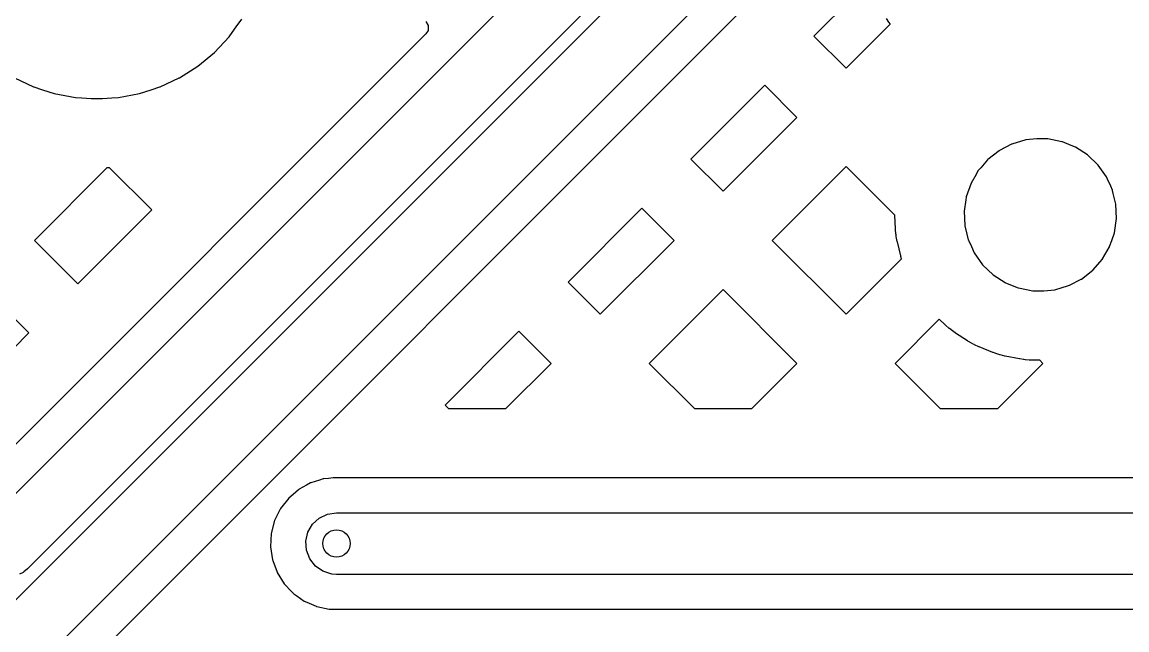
# Model space of a CAD drawing. Extents: x 124.3 to 210.2, y -114.7 to -26.3.
# Drawn here: x 158.41 to 174.54, y -88.76 to -79.89 of the extents above; entities that cross this region are included whole.
import ezdxf

# ---------------------------------------------------------------- set-up
doc = ezdxf.new("R2010")
doc.units = 0
doc.layers.add('BLACK', color=7, linetype='CONTINUOUS')

msp = doc.modelspace()

# ---------------------------------------------------------------- linework, layer by layer
at = {"layer": 'BLACK', "linetype": 'CONTINUOUS'}
for p, q in [((157.984, -87.1), (188.442, -56.6418)), ((188.946, -57.41), (158.488, -87.8682)), ((158.239, -88.4), (169.982, -76.6568)), ((170.487, -77.425), (158.744, -89.1682)), ((159.152, -89.4795), (170.661, -77.9704)), ((170.765, -79.3001), (169.974, -80.091)), ((161.537, -79.9541), (161.617, -79.8435)), ((164.304, -79.8763), (164.34, -79.9374)), ((171.07, -79.8875), (171.034, -79.8339)), ((161.441, -80.0865), (161.537, -79.9541)), ((164.337, -80.0084), (164.307, -80.0576)), ((164.34, -79.9374), (164.337, -80.0084)), ((170.443, -80.5597), (171.089, -79.9135)), ((171.073, -79.8919), (171.07, -79.8875)), ((171.086, -79.9091), (171.073, -79.8919)), ((171.089, -79.9134), (171.086, -79.9091)), ((171.089, -79.9135), (171.089, -79.9134)), ((164.307, -80.0576), (157.81, -86.5546)), ((161.216, -80.3278), (161.432, -80.0982)), ((161.432, -80.0982), (161.441, -80.0865)), ((169.974, -80.091), (170.443, -80.5597)), ((160.974, -80.5285), (161.216, -80.3278)), ((160.708, -80.6972), (160.974, -80.5285)), ((158.296, -80.6989), (158.573, -80.8296)), ((158.573, -80.8296), (158.573, -80.8296)), ((158.573, -80.8296), (158.577, -80.8313)), ((158.577, -80.8313), (158.581, -80.8325)), ((158.581, -80.8325), (158.581, -80.8325)), ((158.581, -80.8325), (158.706, -80.8731)), ((160.294, -80.8731), (160.419, -80.8325)), ((160.419, -80.8325), (160.423, -80.8313)), ((160.419, -80.8325), (160.419, -80.8325)), ((160.423, -80.8313), (160.427, -80.8296)), ((160.427, -80.8296), (160.704, -80.6989)), ((160.427, -80.8296), (160.427, -80.8296)), ((160.704, -80.6989), (160.708, -80.6972)), ((160.704, -80.6989), (160.704, -80.6989)), ((169.257, -80.808), (168.178, -81.887)), ((169.726, -81.2767), (169.257, -80.808)), ((158.706, -80.8731), (158.876, -80.9286)), ((158.876, -80.9286), (159.186, -80.9876)), ((159.186, -80.9876), (159.279, -80.9935)), ((159.279, -80.9935), (159.419, -81.0023)), ((159.419, -81.0023), (159.419, -81.0023)), ((159.419, -81.0023), (159.421, -81.0024)), ((159.421, -81.0024), (159.579, -81.0024)), ((159.579, -81.0024), (159.581, -81.0023)), ((159.581, -81.0023), (159.721, -80.9935)), ((159.581, -81.0023), (159.581, -81.0023)), ((159.721, -80.9935), (159.814, -80.9876)), ((159.814, -80.9876), (160.124, -80.9286)), ((160.124, -80.9286), (160.294, -80.8731)), ((168.647, -82.3557), (169.726, -81.2767)), ((173.069, -81.6065), (172.866, -81.6661)), ((173.227, -81.5915), (173.069, -81.6065)), ((173.383, -81.5915), (173.227, -81.5915)), ((173.389, -81.5918), (173.383, -81.5915)), ((173.596, -81.6323), (173.389, -81.5918)), ((173.602, -81.6346), (173.596, -81.6323)), ((173.732, -81.6872), (173.602, -81.6346)), ((173.602, -81.6346), (173.602, -81.6346)), ((172.678, -81.7629), (172.512, -81.8936)), ((172.684, -81.7602), (172.678, -81.7629)), ((172.861, -81.6688), (172.684, -81.7602)), ((172.684, -81.7602), (172.684, -81.7602)), ((172.866, -81.6661), (172.861, -81.6688)), ((172.861, -81.6688), (172.861, -81.6688)), ((173.792, -81.7114), (173.732, -81.6872)), ((173.97, -81.8261), (173.792, -81.7114)), ((168.178, -81.887), (168.647, -82.3557)), ((172.508, -81.8981), (172.41, -82.0117)), ((172.512, -81.8936), (172.508, -81.8981)), ((172.508, -81.8981), (172.508, -81.8981)), ((174.123, -81.9724), (173.97, -81.8261)), ((174.245, -82.1449), (174.123, -81.9724)), ((159.646, -82.0142), (158.588, -83.0727)), ((159.685, -82.0117), (159.646, -82.0142)), ((160.302, -82.6288), (159.685, -82.0117)), ((170.443, -81.9937), (169.364, -83.0727)), ((171.156, -82.7063), (170.443, -81.9937)), ((172.341, -82.1093), (172.268, -82.2365)), ((172.37, -82.0586), (172.341, -82.1093)), ((172.373, -82.0534), (172.37, -82.0585)), ((172.37, -82.0585), (172.37, -82.0586)), ((172.41, -82.0117), (172.373, -82.0534)), ((172.268, -82.2365), (172.198, -82.4363)), ((174.261, -82.1789), (174.245, -82.1449)), ((174.308, -82.2817), (174.261, -82.1789)), ((174.333, -82.3375), (174.308, -82.2817)), ((172.197, -82.4422), (172.191, -82.4823)), ((172.198, -82.4363), (172.197, -82.4422)), ((172.197, -82.4422), (172.197, -82.4422)), ((174.334, -82.3433), (174.333, -82.3375)), ((174.345, -82.3885), (174.334, -82.3433)), ((174.334, -82.3433), (174.334, -82.3433)), ((174.382, -82.5431), (174.345, -82.3885)), ((167.461, -82.604), (166.382, -83.6831)), ((167.93, -83.0727), (167.461, -82.604)), ((172.191, -82.4823), (172.168, -82.6456)), ((174.392, -82.7544), (174.382, -82.5431)), ((159.223, -83.7078), (160.302, -82.6288)), ((171.165, -82.9038), (171.156, -82.7063)), ((172.168, -82.6456), (172.178, -82.8569)), ((174.362, -82.9637), (174.392, -82.7544)), ((171.165, -82.9098), (171.165, -82.9038)), ((171.172, -82.9819), (171.165, -82.9098)), ((172.178, -82.8569), (172.179, -82.8627)), ((172.179, -82.8627), (172.179, -82.8627)), ((172.179, -82.8627), (172.208, -82.9819)), ((158.588, -83.0727), (159.223, -83.7078)), ((166.851, -84.1518), (167.93, -83.0727)), ((169.364, -83.0727), (170.443, -84.1518)), ((171.173, -82.9878), (171.172, -82.9819)), ((171.176, -83.0115), (171.173, -82.9878)), ((171.177, -83.0174), (171.176, -83.0115)), ((171.191, -83.0886), (171.177, -83.0174)), ((171.192, -83.0945), (171.191, -83.0886)), ((171.241, -83.3001), (171.192, -83.0945)), ((172.208, -82.9819), (172.227, -83.0625)), ((172.227, -83.0625), (172.23, -83.068)), ((172.23, -83.068), (172.23, -83.068)), ((172.23, -83.068), (172.273, -83.1635)), ((174.292, -83.1635), (174.324, -83.0727)), ((174.324, -83.0727), (174.362, -82.9637)), ((172.273, -83.1635), (172.315, -83.2551)), ((172.315, -83.2551), (172.437, -83.4276)), ((174.19, -83.3414), (174.289, -83.1687)), ((174.289, -83.1687), (174.292, -83.1635)), ((170.443, -84.1518), (171.253, -83.3414)), ((171.243, -83.3059), (171.241, -83.3001)), ((171.253, -83.3414), (171.243, -83.3059)), ((172.437, -83.4276), (172.59, -83.5739)), ((174.052, -83.5019), (174.183, -83.3512)), ((174.183, -83.3512), (174.187, -83.3466)), ((174.187, -83.3466), (174.19, -83.3415)), ((174.19, -83.3415), (174.19, -83.3414)), ((172.59, -83.5739), (172.768, -83.6886)), ((173.882, -83.6371), (174.048, -83.5064)), ((174.048, -83.5064), (174.052, -83.5019)), ((174.052, -83.5019), (174.052, -83.5019)), ((166.382, -83.6831), (166.851, -84.1518)), ((172.768, -83.6886), (172.773, -83.6909)), ((172.773, -83.6909), (172.958, -83.7654)), ((173.491, -83.7935), (173.694, -83.7339)), ((173.694, -83.7339), (173.708, -83.7263)), ((173.708, -83.7263), (173.876, -83.6398)), ((173.876, -83.6398), (173.882, -83.6371)), ((173.876, -83.6398), (173.876, -83.6398)), ((158.506, -84.4248), (157.871, -83.7897)), ((168.647, -83.7897), (167.568, -84.8688)), ((169.726, -84.8688), (168.647, -83.7897)), ((172.958, -83.7654), (172.958, -83.7654)), ((172.958, -83.7654), (172.964, -83.7677)), ((172.964, -83.7677), (173.171, -83.8082)), ((173.171, -83.8082), (173.177, -83.8085)), ((173.177, -83.8085), (173.333, -83.8085)), ((173.333, -83.8085), (173.491, -83.7935)), ((171.804, -84.225), (171.16, -84.8688)), ((171.889, -84.3064), (171.804, -84.225)), ((171.893, -84.3104), (171.889, -84.3064)), ((171.948, -84.358), (171.893, -84.3104)), ((171.952, -84.3618), (171.948, -84.358)), ((171.971, -84.3766), (171.952, -84.3618)), ((171.976, -84.3802), (171.971, -84.3766)), ((172.035, -84.4224), (171.976, -84.3802)), ((157.427, -85.5039), (158.506, -84.4248)), ((165.665, -84.4001), (164.586, -85.4791)), ((166.134, -84.8688), (165.665, -84.4001)), ((172.04, -84.4257), (172.035, -84.4224)), ((172.218, -84.5405), (172.04, -84.4257)), ((172.223, -84.5436), (172.218, -84.5405)), ((172.285, -84.58), (172.223, -84.5436)), ((172.291, -84.5829), (172.285, -84.58)), ((172.312, -84.5939), (172.291, -84.5829)), ((172.317, -84.5965), (172.312, -84.5939)), ((172.383, -84.6267), (172.317, -84.5965)), ((172.389, -84.6291), (172.383, -84.6267)), ((172.585, -84.7082), (172.389, -84.6291)), ((172.59, -84.7103), (172.585, -84.7082)), ((172.659, -84.7341), (172.59, -84.7103)), ((165.475, -85.5275), (166.134, -84.8688)), ((167.568, -84.8688), (168.227, -85.5275)), ((169.067, -85.5275), (169.726, -84.8688)), ((171.16, -84.8688), (171.819, -85.5275)), ((172.664, -84.736), (172.659, -84.7341)), ((172.659, -85.5275), (173.318, -84.8688)), ((172.687, -84.7428), (172.664, -84.736)), ((172.693, -84.7443), (172.687, -84.7428)), ((172.764, -84.7616), (172.693, -84.7443)), ((172.769, -84.7629), (172.764, -84.7616)), ((172.977, -84.8034), (172.769, -84.7629)), ((172.981, -84.8042), (172.977, -84.8034)), ((173.036, -84.8128), (172.981, -84.8042)), ((173.04, -84.8134), (173.036, -84.8128)), ((173.058, -84.8156), (173.04, -84.8134)), ((173.063, -84.8161), (173.058, -84.8156)), ((173.117, -84.8207), (173.063, -84.8161)), ((173.122, -84.821), (173.117, -84.8207)), ((173.127, -84.8213), (173.122, -84.821)), ((173.129, -84.8214), (173.127, -84.8213)), ((173.148, -84.822), (173.129, -84.8214)), ((173.149, -84.8221), (173.148, -84.822)), ((173.155, -84.8222), (173.149, -84.8221)), ((173.157, -84.8223), (173.155, -84.8222)), ((173.175, -84.8225), (173.157, -84.8223)), ((173.177, -84.8225), (173.175, -84.8225)), ((173.272, -84.8225), (173.177, -84.8225)), ((173.318, -84.8688), (173.272, -84.8225)), ((164.586, -85.4791), (164.634, -85.5275)), ((164.634, -85.5275), (165.475, -85.5275)), ((168.227, -85.5275), (169.067, -85.5275)), ((171.819, -85.5275), (172.659, -85.5275)), ((162.564, -86.6459), (162.456, -86.7058)), ((162.62, -86.6145), (162.564, -86.6459)), ((162.627, -86.6126), (162.62, -86.6145)), ((162.75, -86.5739), (162.627, -86.6126)), ((162.627, -86.6126), (162.627, -86.6126)), ((162.806, -86.5562), (162.75, -86.5739)), ((162.813, -86.5556), (162.806, -86.5562)), ((162.882, -86.5485), (162.813, -86.5556)), ((162.813, -86.5556), (162.813, -86.5556)), ((162.951, -86.5415), (162.882, -86.5485)), ((176.771, -86.5415), (162.951, -86.5415)), ((162.365, -86.7819), (162.302, -86.8356)), ((162.445, -86.713), (162.365, -86.7819)), ((162.45, -86.7089), (162.445, -86.713)), ((162.445, -86.713), (162.445, -86.713)), ((162.456, -86.7058), (162.45, -86.7089)), ((162.456, -86.7058), (162.456, -86.7058)), ((162.302, -86.8356), (162.183, -86.9895)), ((162.183, -86.9895), (162.097, -87.1642)), ((162.649, -87.2186), (162.747, -87.1278)), ((162.747, -87.1278), (162.868, -87.0699)), ((162.868, -87.0699), (163, -87.05)), ((163, -87.05), (177.034, -87.05)), ((162.097, -87.1642), (162.048, -87.3526)), ((162.582, -87.3343), (162.649, -87.2186)), ((162.048, -87.3526), (162.038, -87.5471)), ((162.551, -87.4647), (162.582, -87.3343)), ((162.038, -87.5471), (162.067, -87.7396)), ((162.561, -87.5982), (162.551, -87.4647)), ((162.609, -87.723), (162.561, -87.5982)), ((162.067, -87.7396), (162.069, -87.7456)), ((162.069, -87.7456), (162.069, -87.7456)), ((162.069, -87.7456), (162.132, -87.9164)), ((162.692, -87.828), (162.609, -87.723)), ((158.423, -87.9222), (158.369, -87.9481)), ((158.428, -87.9173), (158.423, -87.9222)), ((158.435, -87.9141), (158.428, -87.9173)), ((158.488, -87.8682), (158.435, -87.9141)), ((162.132, -87.9164), (162.132, -87.9164)), ((162.132, -87.9164), (162.134, -87.9223)), ((162.134, -87.9223), (162.237, -88.0878)), ((162.802, -87.9041), (162.692, -87.828)), ((162.93, -87.9445), (162.802, -87.9041)), ((163, -87.95), (162.93, -87.9445)), ((162.237, -88.0878), (162.241, -88.0925)), ((162.241, -88.0925), (162.241, -88.0925)), ((162.241, -88.0925), (162.343, -88.2007)), ((177.22, -87.95), (163, -87.95)), ((162.343, -88.2007), (162.37, -88.2293)), ((162.37, -88.2293), (162.376, -88.233)), ((162.376, -88.233), (162.376, -88.233)), ((162.376, -88.233), (162.419, -88.2636)), ((162.419, -88.2636), (162.53, -88.341)), ((162.53, -88.341), (162.569, -88.3577)), ((162.569, -88.3577), (162.703, -88.4158)), ((162.703, -88.4158), (162.703, -88.4158)), ((162.703, -88.4158), (162.709, -88.4183)), ((162.709, -88.4183), (162.715, -88.4196)), ((162.715, -88.4196), (162.715, -88.4197)), ((162.715, -88.4197), (162.895, -88.4572)), ((162.895, -88.4572), (162.895, -88.4572)), ((162.895, -88.4572), (162.899, -88.4582)), ((162.899, -88.4582), (162.906, -88.4585)), ((162.906, -88.4585), (177.204, -88.4585))]:
    msp.add_line(p, q, dxfattribs=at)
at = {"layer": 'BLACK'}
msp.add_circle((163, -87.5), 0.2, dxfattribs=at)

doc.saveas('drawing.dxf')
